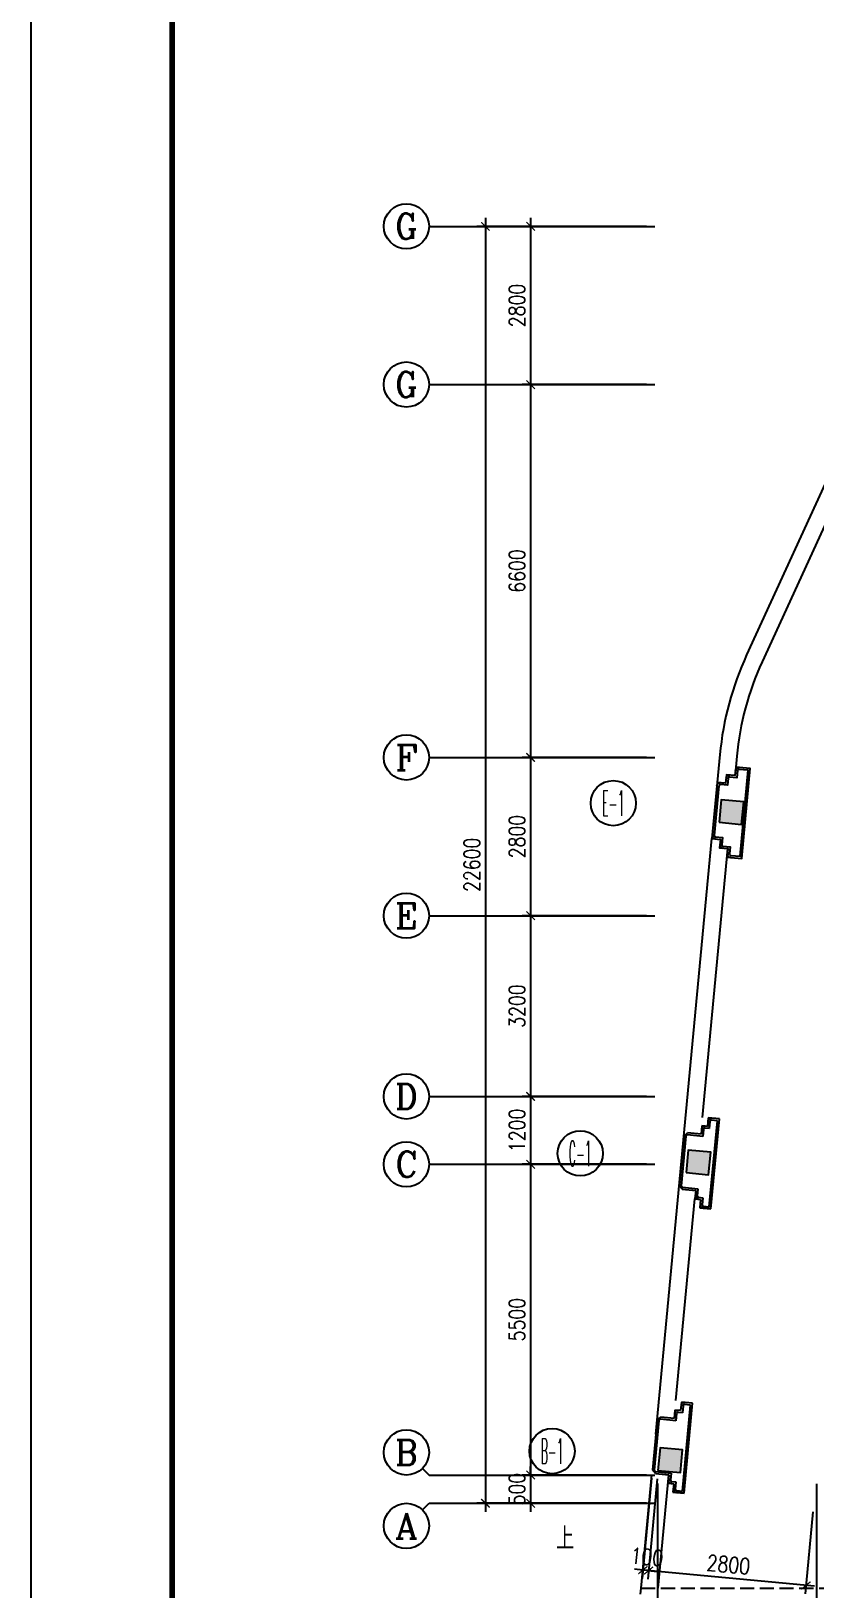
# Model space of a CAD drawing. Extents: x 2942 to 121742, y -69387 to 14613.
# Drawn here: x 2942 to 16822, y -54957 to -27387 of the extents above; entities that cross this region are included whole.
import ezdxf
from ezdxf.enums import TextEntityAlignment as Align

# ---------------------------------------------------------------- set-up
doc = ezdxf.new("R2010")
doc.units = 0
doc.header["$LTSCALE"] = 1000
doc.header["$MEASUREMENT"] = 0
doc.linetypes.add('DASH', pattern=[0.35, 0.25, -0.1])
doc.layers.get('0').update_dxf_attribs({"linetype": 'CONTINUOUS'})
doc.layers.get('DEFPOINTS').update_dxf_attribs({"linetype": 'CONTINUOUS'})
for name, color, linetype in [('AXIS', 7, 'CONTINUOUS'), ('AXIS_TEXT', 7, 'CONTINUOUS'), ('FRAME', 7, 'CONTINUOUS'), ('STAIR', 7, 'CONTINUOUS'), ('WALL', 7, 'CONTINUOUS'), ('文字', 7, 'CONTINUOUS'), ('柱', 252, 'CONTINUOUS')]:
    doc.layers.add(name, color=color, linetype=linetype)
doc.styles.add('COMPLEX', font='COMPLEX.shx', dxfattribs={"width": 0.8})
doc.styles.add('DIM_FONT', font='romanc.shx', dxfattribs={"width": 0.8})
doc.styles.add('HZTXT', font='txt.shx', dxfattribs={"width": 0.5, "bigfont": 'hztxt.shx'})
doc.dimstyles.new('S100', dxfattribs={"dimtxt": 280, "dimasz": 150, "dimexe": 150, "dimexo": 150, "dimgap": 100, "dimtad": 1, "dimdec": 0, "dimzin": 0, "dimdsep": 46, "dimtxsty": 'DIM_FONT', "dimblk": '_DIMX', "dimblk1": 'ARCHTICK', "dimblk2": 'ARCHTICK', "dimsah": 1, "dimcen": 0.09, "dimdle": 150, "dimclrt": 7, "dimadec": 0, "dimazin": 0, "dimtfac": 1, "dimtdec": 0, "dimtix": 1, "dimtmove": 2, "dimatfit": 3, "dimldrblk": 'ARCHTICK', "dimfxl": 0, "dimtolj": 1, "dimtzin": 0, "dimarcsym": 0})

# ---------------------------------------------------------------- blocks, each defined once
blk = doc.blocks.new('_ARCHTICK')
at = {"color": 0, "linetype": 'ByBlock', "const_width": 0.15}
blk.add_lwpolyline([(-0.5, -0.5), (0.5, 0.5)], dxfattribs=at)
blk = doc.blocks.new('*D840')
at = {"color": 0, "linetype": 'ByBlock'}
for p, q in [((10988, -35746), (10988, -58646)), ((13838, -35896), (10838, -35896)), ((13838, -58496), (10838, -58496))]:
    blk.add_line(p, q, dxfattribs=at)
at = {"layer": 'DEFPOINTS', "color": 0, "linetype": 'ByBlock'}
for p in [(13988, -35896), (10988, -58496), (13988, -58496)]:
    blk.add_point(p, dxfattribs=at)
at = {"color": 0, "linetype": 'ByBlock', "xscale": 150, "yscale": 150, "zscale": 150}
for p, rotation in [((10988, -35896), 90), ((10988, -58496), 270)]:
    blk.add_blockref('_ARCHTICK', p, dxfattribs=dict(at, rotation=rotation))
at = {"color": 7, "linetype": 'ByBlock', "insert": (10748, -47196), "char_height": 280, "attachment_point": 5, "rotation": 90, "style": 'DIM_FONT'}
blk.add_mtext('\\A1;22600', dxfattribs=at)
blk = doc.blocks.new('_DIMX')
blk.add_line((-150, 0), (150, 0))
at = {"const_width": 50}
blk.add_lwpolyline([(-70, -70), (70, 70)], dxfattribs=at)
blk = doc.blocks.new('*D841')
at = {"color": 0, "linetype": 'ByBlock'}
for p, q in [((11788, -52346), (11788, -58146)), ((13838, -52496), (11638, -52496)), ((13838, -57996), (11638, -57996))]:
    blk.add_line(p, q, dxfattribs=at)
at = {"layer": 'DEFPOINTS', "color": 0, "linetype": 'ByBlock'}
for p in [(13988, -52496), (11788, -57996), (13988, -57996)]:
    blk.add_point(p, dxfattribs=at)
at = {"color": 0, "linetype": 'ByBlock', "xscale": 150, "yscale": 150, "zscale": 150}
for p, rotation in [((11788, -52496), 90), ((11788, -57996), 270)]:
    blk.add_blockref('_ARCHTICK', p, dxfattribs=dict(at, rotation=rotation))
at = {"color": 7, "linetype": 'ByBlock', "insert": (11548, -55246), "char_height": 280, "attachment_point": 5, "rotation": 90, "style": 'DIM_FONT'}
blk.add_mtext('\\A1;5500', dxfattribs=at)
blk = doc.blocks.new('*D844')
at = {"color": 0, "linetype": 'ByBlock'}
for p, q in [((11788, -57996), (11788, -57846)), ((13838, -57996), (11638, -57996)), ((11788, -57996), (11788, -58496)), ((13838, -58496), (11638, -58496)), ((11788, -58496), (11788, -58646))]:
    blk.add_line(p, q, dxfattribs=at)
at = {"layer": 'DEFPOINTS', "color": 0, "linetype": 'ByBlock'}
for p in [(13988, -57996), (11788, -58496), (13988, -58496)]:
    blk.add_point(p, dxfattribs=at)
at = {"color": 0, "linetype": 'ByBlock', "xscale": 150, "yscale": 150, "zscale": 150}
for p, rotation in [((11788, -57996), 270), ((11788, -58496), 90)]:
    blk.add_blockref('_ARCHTICK', p, dxfattribs=dict(at, rotation=rotation))
at = {"color": 7, "linetype": 'ByBlock', "insert": (11548, -58246), "char_height": 280, "attachment_point": 5, "rotation": 90, "style": 'DIM_FONT'}
blk.add_mtext('\\A1;500', dxfattribs=at)
blk = doc.blocks.new('*D850')
at = {"color": 0, "linetype": 'ByBlock'}
for p, q in [((11788, -38546), (11788, -45446)), ((13838, -38696), (11638, -38696)), ((13838, -45296), (11638, -45296))]:
    blk.add_line(p, q, dxfattribs=at)
at = {"layer": 'DEFPOINTS', "color": 0, "linetype": 'ByBlock'}
for p in [(13988, -38696), (11788, -45296), (13988, -45296)]:
    blk.add_point(p, dxfattribs=at)
at = {"color": 0, "linetype": 'ByBlock', "xscale": 150, "yscale": 150, "zscale": 150}
for p, rotation in [((11788, -38696), 90), ((11788, -45296), 270)]:
    blk.add_blockref('_ARCHTICK', p, dxfattribs=dict(at, rotation=rotation))
at = {"color": 7, "linetype": 'ByBlock', "insert": (11548, -41996), "char_height": 280, "attachment_point": 5, "rotation": 90, "style": 'DIM_FONT'}
blk.add_mtext('\\A1;6600', dxfattribs=at)
blk = doc.blocks.new('*D851')
at = {"color": 0, "linetype": 'ByBlock'}
for p, q in [((11788, -51146), (11788, -52646)), ((13838, -51296), (11638, -51296)), ((13838, -52496), (11638, -52496))]:
    blk.add_line(p, q, dxfattribs=at)
at = {"layer": 'DEFPOINTS', "color": 0, "linetype": 'ByBlock'}
for p in [(13988, -51296), (11788, -52496), (13988, -52496)]:
    blk.add_point(p, dxfattribs=at)
at = {"color": 0, "linetype": 'ByBlock', "xscale": 150, "yscale": 150, "zscale": 150}
for p, rotation in [((11788, -51296), 90), ((11788, -52496), 270)]:
    blk.add_blockref('_ARCHTICK', p, dxfattribs=dict(at, rotation=rotation))
at = {"color": 7, "linetype": 'ByBlock', "insert": (11548, -51896), "char_height": 280, "attachment_point": 5, "rotation": 90, "style": 'DIM_FONT'}
blk.add_mtext('\\A1;1200', dxfattribs=at)
blk = doc.blocks.new('*D852')
at = {"color": 0, "linetype": 'ByBlock'}
for p, q in [((11788, -47946), (11788, -51446)), ((13838, -48096), (11638, -48096)), ((13838, -51296), (11638, -51296))]:
    blk.add_line(p, q, dxfattribs=at)
at = {"layer": 'DEFPOINTS', "color": 0, "linetype": 'ByBlock'}
for p in [(13988, -48096), (11788, -51296), (13988, -51296)]:
    blk.add_point(p, dxfattribs=at)
at = {"color": 0, "linetype": 'ByBlock', "xscale": 150, "yscale": 150, "zscale": 150}
for p, rotation in [((11788, -48096), 90), ((11788, -51296), 270)]:
    blk.add_blockref('_ARCHTICK', p, dxfattribs=dict(at, rotation=rotation))
at = {"color": 7, "linetype": 'ByBlock', "insert": (11548, -49696), "char_height": 280, "attachment_point": 5, "rotation": 90, "style": 'DIM_FONT'}
blk.add_mtext('\\A1;3200', dxfattribs=at)
blk = doc.blocks.new('*D853')
at = {"color": 0, "linetype": 'ByBlock'}
for p, q in [((11788, -45146), (11788, -48246)), ((13838, -45296), (11638, -45296)), ((13838, -48096), (11638, -48096))]:
    blk.add_line(p, q, dxfattribs=at)
at = {"layer": 'DEFPOINTS', "color": 0, "linetype": 'ByBlock'}
for p in [(13988, -45296), (11788, -48096), (13988, -48096)]:
    blk.add_point(p, dxfattribs=at)
at = {"color": 0, "linetype": 'ByBlock', "xscale": 150, "yscale": 150, "zscale": 150}
for p, rotation in [((11788, -45296), 90), ((11788, -48096), 270)]:
    blk.add_blockref('_ARCHTICK', p, dxfattribs=dict(at, rotation=rotation))
at = {"color": 7, "linetype": 'ByBlock', "insert": (11548, -46696), "char_height": 280, "attachment_point": 5, "rotation": 90, "style": 'DIM_FONT'}
blk.add_mtext('\\A1;2800', dxfattribs=at)
blk = doc.blocks.new('_AXISO')
blk.add_circle((0, 0), 0.5)
at = {"layer": 'AXIS_TEXT', "style": 'COMPLEX', "width": 1.041667}
blk.add_attdef('A', text='', height=0.56, dxfattribs=at).set_placement((-0.25, -0.28), (0.25, -0.28), align=Align.FIT)
blk = doc.blocks.new('_AXISO2')
blk.add_line((0.354, 0.146), (0.5, 0))
blk.add_circle((0, 0.5), 0.5)
at = {"layer": 'AXIS_TEXT', "style": 'COMPLEX', "width": 1.041667}
blk.add_attdef('A', text='', height=0.56, dxfattribs=at).set_placement((-0.25, 0.22), (0.25, 0.22), align=Align.FIT)
blk = doc.blocks.new('_AXISO1')
blk.add_line((0.354, -0.146), (0.5, 0))
blk.add_circle((0, -0.5), 0.5)
at = {"layer": 'AXIS_TEXT', "style": 'COMPLEX', "width": 1.041667}
blk.add_attdef('A', text='', height=0.56, dxfattribs=at).set_placement((-0.25, -0.78), (0.25, -0.78), align=Align.FIT)
blk = doc.blocks.new('*D859')
at = {"color": 0, "linetype": 'ByBlock'}
for p, q in [((11788, -35746), (11788, -38846)), ((12288, -35896), (11638, -35896)), ((12288, -38696), (11638, -38696))]:
    blk.add_line(p, q, dxfattribs=at)
at = {"layer": 'DEFPOINTS', "color": 0, "linetype": 'ByBlock'}
for p in [(12438, -35896), (11788, -38696), (12438, -38696)]:
    blk.add_point(p, dxfattribs=at)
at = {"color": 0, "linetype": 'ByBlock', "xscale": 150, "yscale": 150, "zscale": 150}
for p, rotation in [((11788, -35896), 90), ((11788, -38696), 270)]:
    blk.add_blockref('_ARCHTICK', p, dxfattribs=dict(at, rotation=rotation))
at = {"color": 7, "linetype": 'ByBlock', "insert": (11548, -37296), "char_height": 280, "attachment_point": 5, "rotation": 90, "style": 'DIM_FONT'}
blk.add_mtext('\\A1;2800', dxfattribs=at)
blk = doc.blocks.new('*D875')
at = {"color": 0, "linetype": 'ByBlock'}
for p, q in [((14036, -58146), (14036, -62311)), ((16848, -58150), (16848, -62311)), ((16998, -62161), (13886, -62161))]:
    blk.add_line(p, q, dxfattribs=at)
at = {"layer": 'DEFPOINTS', "color": 0, "linetype": 'ByBlock'}
for p in [(14036, -57996), (16848, -58000), (14036, -62161)]:
    blk.add_point(p, dxfattribs=at)
at = {"color": 0, "linetype": 'ByBlock', "xscale": 150, "yscale": 150, "zscale": 150, "rotation": 180}
blk.add_blockref('_ARCHTICK', (14036, -62161), dxfattribs=at)
at = {"color": 0, "linetype": 'ByBlock', "xscale": 150, "yscale": 150, "zscale": 150}
blk.add_blockref('_ARCHTICK', (16848, -62161), dxfattribs=at)
at = {"color": 7, "linetype": 'ByBlock', "insert": (15442, -61921), "char_height": 280, "attachment_point": 5, "style": 'DIM_FONT'}
blk.add_mtext('\\A1;2812', dxfattribs=at)
blk = doc.blocks.new('*D876')
at = {"color": 0, "linetype": 'ByBlock'}
for p, q in [((13999, -58382), (13862, -59838)), ((16787, -58645), (16649, -60101)), ((16813, -59966), (13726, -59674))]:
    blk.add_line(p, q, dxfattribs=at)
at = {"layer": 'DEFPOINTS', "color": 0, "linetype": 'ByBlock'}
for p in [(14013, -58233), (16801, -58496), (13876, -59688)]:
    blk.add_point(p, dxfattribs=at)
at = {"color": 0, "linetype": 'ByBlock', "xscale": 150, "yscale": 150, "zscale": 150}
for p, rotation in [((13876, -59688), 174.6054254804481), ((16663, -59952), 354.6054254804481)]:
    blk.add_blockref('_ARCHTICK', p, dxfattribs=dict(at, rotation=rotation))
at = {"color": 7, "linetype": 'ByBlock', "insert": (15292, -59581), "char_height": 280, "attachment_point": 5, "rotation": 354.6054, "style": 'DIM_FONT'}
blk.add_mtext('\\A1;2800', dxfattribs=at)
blk = doc.blocks.new('*D888')
at = {"color": 0, "linetype": 'ByBlock'}
for p, q in [((13930, -58053), (13762, -59828)), ((14029, -58063), (13862, -59838)), ((13776, -59679), (13627, -59665)), ((13876, -59688), (13776, -59679)), ((13876, -59688), (14025, -59703))]:
    blk.add_line(p, q, dxfattribs=at)
at = {"layer": 'DEFPOINTS', "color": 0, "linetype": 'ByBlock'}
for p in [(13944, -57904), (14043, -57913), (13776, -59679)]:
    blk.add_point(p, dxfattribs=at)
at = {"color": 0, "linetype": 'ByBlock', "xscale": 150, "yscale": 150, "zscale": 150}
for p, rotation in [((13776, -59679), 354.6054254888676), ((13876, -59688), 174.6054254888676)]:
    blk.add_blockref('_ARCHTICK', p, dxfattribs=dict(at, rotation=rotation))
at = {"color": 7, "linetype": 'ByBlock', "insert": (13849, -59445), "char_height": 280, "attachment_point": 5, "rotation": 354.6054, "style": 'DIM_FONT'}
blk.add_mtext('\\A1;100', dxfattribs=at)

msp = doc.modelspace()

# ---------------------------------------------------------------- hatches: boundary and pattern name
at = {"layer": '柱'}
h = msp.add_hatch(color=252, dxfattribs=at)
h.paths.add_polyline_path([(15126.6, -41389.5), (15524.8, -41427.1), (15562.4, -41028.8), (15164.1, -40991.3)])
h.paths.add_polyline_path([(14541.1, -47589.5), (14939.3, -47627.1), (14976.9, -47228.9), (14578.6, -47191.3)])
h.paths.add_polyline_path([(14043.4, -52859.7), (14441.6, -52897.3), (14479.2, -52499), (14081, -52461.5)])

# ---------------------------------------------------------------- linework, layer by layer
at = {"layer": 'AXIS'}
for p, q in [((9988.4, -30842.3), (13988.4, -30842.3)), ((9988.4, -33642.3), (13988.4, -33642.3)), ((9988.4, -40242.3), (13988.4, -40242.3)), ((9988.4, -43042.3), (13988.4, -43042.3)), ((9988.4, -46242.3), (13988.4, -46242.3)), ((9988.4, -47442.3), (13988.4, -47442.3)), ((9988.4, -52942.3), (13988.4, -52942.3)), ((9988.4, -53442.3), (13988.4, -53442.3))]:
    msp.add_line(p, q, dxfattribs=at)
at = {"layer": 'FRAME', "color": 7, "linetype": 'ByBlock'}
msp.add_lwpolyline([(121742.1, -69387), (2942.1, -69387), (2942.1, 14613), (121742.1, 14613)], close=True, dxfattribs=at)
at = {"layer": 'FRAME', "color": 7, "linetype": 'ByBlock', "const_width": 100}
msp.add_lwpolyline([(120742.1, 13612.6), (5442.1, 13612.6), (5442.1, -68387.5), (120742.1, -68387.5)], close=True, dxfattribs=at)
at = {"layer": 'STAIR'}
for p, q in [((14003.6, -52217.2), (14998.8, -41678.7)), ((14834.2, -46612.7), (15283.3, -41856.3)), ((14361, -51623.7), (14697.9, -48056.3)), ((13746.3, -54942.3), (13935.5, -52938.2)), ((14047.6, -54942.3), (14236.8, -52938.2))]:
    msp.add_line(p, q, dxfattribs=at)
for points in [[(17270.5, -34815), (15613.9, -38424.1, 0.0842481), (15139.5, -40192), (15093.2, -40683.2)], [(17480.5, -35076.5), (15886.6, -38549.3, 0.084248), (15438.2, -40220.1), (15420, -40412.7)]]:
    msp.add_lwpolyline(points, format="xyb", dxfattribs=at)
at = {"layer": 'WALL'}
for p, q in [((15419.7, -40412.7), (15435.5, -40431.8)), ((15092.8, -40683.2), (15108.6, -40702.3)), ((15256.2, -40547.9), (15272.1, -40567.1)), ((14998.8, -41678.7), (15017.9, -41662.9)), ((15134, -41842.2), (15153.2, -41826.3)), ((15134.1, -41841.5), (15153.2, -41825.7)), ((15269.2, -42005.6), (15288.4, -41989.8)), ((14820, -46762), (14805.9, -46911.4)), ((14820, -46762), (14835.9, -46781.2)), ((14919.6, -46771.4), (14820, -46762)), ((14849.2, -46825.1), (14837.5, -46949.5)), ((14951.1, -46809.6), (14876.5, -46802.5)), ((14933.7, -46622.1), (14919.6, -46771.4)), ((14933.7, -46622.1), (14949.5, -46641.2)), ((15132.8, -46640.9), (14933.7, -46622.1)), ((14950.9, -48195.7), (15094.7, -46672.4)), ((14962.9, -46685.1), (14951.1, -46809.6)), ((14982.5, -48233.8), (15132.8, -46640.9)), ((15094.7, -46672.4), (14990.1, -46662.6)), ((14501.6, -46942.9), (14419, -47819)), ((14536.5, -46946.2), (14453.8, -47822.3)), ((14501.6, -46942.9), (14567, -46888.8)), ((14837.5, -46949.5), (14563.7, -46923.7)), ((14805.9, -46911.4), (14567, -46888.8)), ((14473.1, -47884.4), (14419, -47819)), ((14473.1, -47884.4), (14712, -47907)), ((14475.6, -47849.5), (14750.1, -47875.4)), ((14712, -47907), (14697.9, -48056.3)), ((14750.1, -47875.4), (14738.4, -47999.8)), ((14697.9, -48056.3), (14717.1, -48040.4)), ((14697.9, -48056.3), (14797.5, -48065.7)), ((14760.9, -48027.1), (14835.6, -48034.1)), ((14797.5, -48065.7), (14783.4, -48215)), ((14783.4, -48215), (14802.5, -48199.2)), ((14783.4, -48215), (14982.5, -48233.8)), ((14835.6, -48034.1), (14823.9, -48158.6)), ((14982.5, -48233.8), (14843.1, -48220.7)), ((14846.4, -48185.8), (14950.9, -48195.7)), ((14344.9, -51793.3), (14330.8, -51942.6)), ((14344.9, -51793.3), (14360.8, -51812.5)), ((14444.5, -51802.7), (14344.9, -51793.3)), ((14458.6, -51653.4), (14444.5, -51802.7)), ((14458.6, -51653.4), (14474.4, -51672.5)), ((14657.7, -51672.1), (14458.6, -51653.4)), ((14475.8, -53226.9), (14619.5, -51703.7)), ((14487.8, -51716.4), (14476, -51840.8)), ((14507.4, -53265.1), (14657.7, -51672.1)), ((14619.5, -51703.7), (14515, -51693.8)), ((14026.5, -51974.2), (13943.9, -52850.3)), ((14061.4, -51977.5), (13978.7, -52853.6)), ((14026.5, -51974.2), (14091.9, -51920.1)), ((14362.4, -51980.8), (14088.6, -51954.9)), ((14330.8, -51942.6), (14091.9, -51920.1)), ((14374.1, -51856.3), (14362.4, -51980.8)), ((14476, -51840.8), (14401.4, -51833.8)), ((13998, -52915.7), (13943.9, -52850.3)), ((13998, -52915.7), (14236.9, -52938.2)), ((14000.5, -52880.7), (14275, -52906.6)), ((14275, -52906.6), (14263.3, -53031.1)), ((14236.9, -52938.2), (14222.8, -53087.6)), ((14222.8, -53087.6), (14241.9, -53071.7)), ((14222.8, -53087.6), (14322.4, -53096.9)), ((14285.8, -53058.3), (14360.5, -53065.4)), ((14322.4, -53096.9), (14308.3, -53246.3)), ((14360.5, -53065.4), (14348.8, -53189.8)), ((14308.3, -53246.3), (14327.4, -53230.4)), ((14308.3, -53246.3), (14507.4, -53265.1)), ((14507.4, -53265.1), (14368, -53251.9)), ((14371.3, -53217.1), (14475.8, -53226.9))]:
    msp.add_line(p, q, dxfattribs=at)
at = {"layer": 'WALL', "linetype": 'DASH'}
for p, q in [((13341.3, -59230.5), (13746.3, -54942.3)), ((13746.3, -54942.3), (31724.5, -54942.3))]:
    msp.add_line(p, q, dxfattribs=at)
at = {"layer": 'WALL'}
msp.add_lwpolyline([(14998.8, -41678.7), (15148.1, -41692.8), (15134, -41842.2), (15283.3, -41856.3), (15269.2, -42005.6), (15528.1, -42030.1), (15678.5, -40437.1), (15419.7, -40412.7), (15405.6, -40562), (15256.2, -40547.9), (15242.1, -40697.3), (15092.8, -40683.2)], close=True, dxfattribs=at)
msp.add_lwpolyline([(15039.3, -41622.3, 0.4054586), (15061.1, -41649.4), (15186.2, -41661.3), (15174.5, -41785.7, 0.4142136), (15197, -41813), (15321.5, -41824.7), (15309.7, -41949.2, 0.4142136), (15332.3, -41976.4), (15496.5, -41991.9), (15640.4, -40468.7), (15476.1, -40453.2, 0.4142136), (15448.9, -40475.7), (15437.1, -40600.2), (15312.7, -40588.4, 0.4142136), (15285.4, -40611), (15273.7, -40735.4), (15149.2, -40723.6, 0.4142136), (15122, -40746.2)], format="xyb", close=True, dxfattribs=at)
for points in [[(15414, -40472.4, -0.4142136), (15479.4, -40418.3)], [(15087.2, -40742.9, -0.4142136), (15152.5, -40688.8)], [(15250.6, -40607.7, -0.4142136), (15316, -40553.6)], [(15004.4, -41619, 0.4142136), (15058.5, -41684.4)], [(15139.7, -41782.4, 0.4142136), (15193.7, -41847.8)], [(15274.9, -41945.9, 0.4142136), (15329, -42011.2)]]:
    msp.add_lwpolyline(points, format="xyb", dxfattribs=at)
for centre, radius, start, end in [((14874.1, -46827.4), 60, 84.61, 174.61), ((14874.1, -46827.4), 25, 84.61, 174.61), ((14987.8, -46687.5), 60, 84.61, 174.61), ((14987.8, -46687.5), 25, 84.61, 174.61), ((14561.4, -46948.6), 25, 84.61, 174.61), ((14478.7, -47824.7), 25, 174.61, 262.89208), ((14763.3, -48002.2), 60, 174.61, 264.61), ((14763.3, -48002.2), 25, 174.61, 264.61), ((14848.8, -48160.9), 60, 174.61, 264.61), ((14848.8, -48160.9), 25, 174.61, 264.61), ((14399, -51858.7), 60, 84.61, 174.61), ((14512.7, -51718.7), 60, 84.61, 174.61), ((14512.7, -51718.7), 25, 84.61, 174.61), ((14086.3, -51979.8), 25, 84.61, 174.61), ((14399, -51858.7), 25, 84.61, 174.61), ((14003.6, -52855.9), 25, 174.61, 262.89208), ((14288.2, -53033.5), 60, 174.61, 264.61), ((14288.2, -53033.5), 25, 174.61, 264.61), ((14373.6, -53192.2), 60, 174.61, 264.61), ((14373.6, -53192.2), 25, 174.61, 264.61)]:
    msp.add_arc(centre, radius, start, end, dxfattribs=at)
at = {"layer": '柱'}
for points in [[(15126.6, -41389.5), (15524.8, -41427.1), (15562.4, -41028.8), (15164.1, -40991.3)], [(14541.1, -47589.5), (14939.3, -47627.1), (14976.9, -47228.9), (14578.6, -47191.3)], [(14043.4, -52859.7), (14441.6, -52897.3), (14479.2, -52499), (14081, -52461.5)]]:
    msp.add_lwpolyline(points, close=True, dxfattribs=at)

# ---------------------------------------------------------------- block references
at = {"layer": 'AXIS', "xscale": 799.9992, "yscale": 799.9992, "zscale": 799.9992}
for name, p, values in [('_AXISO', (9588.4, -30841.3), {'A': 'G'}), ('_AXISO', (9588.4, -33641.3), {'A': 'G'}), ('_AXISO1', (9588.4, -53442.3), {'A': 'A'})]:
    msp.add_blockref(name, p, dxfattribs=at).add_auto_attribs(values)
at = {"layer": 'AXIS'}
ref = msp.add_blockref('_AXISO', (9588.4, -40242.3), dxfattribs=dict(at, xscale=799.9992, yscale=799.9992, zscale=799.9992))
ref.add_attrib('A', 'F', dxfattribs={"layer": 'AXIS_TEXT', "height": 448, "style": 'COMPLEX', "width": 1.171875}).set_placement((9388.4, -40466.3), (9788.4, -40466.3), align=Align.FIT)
ref = msp.add_blockref('_AXISO', (13251.8, -41050.8), dxfattribs=dict(at, xscale=799.9992, yscale=799.9992, zscale=799.9992))
ref.add_attrib('A', 'E-1', dxfattribs={"layer": 'AXIS_TEXT', "height": 448, "style": 'COMPLEX', "width": 0.334821}).set_placement((13051.8, -41274.8), (13451.8, -41274.8), align=Align.FIT)
ref = msp.add_blockref('_AXISO', (9588.4, -43042.3), dxfattribs=dict(at, xscale=799.9992, yscale=799.9992, zscale=799.9992))
ref.add_attrib('A', 'E', dxfattribs={"layer": 'AXIS_TEXT', "height": 448, "style": 'COMPLEX', "width": 1.171875}).set_placement((9388.4, -43266.3), (9788.4, -43266.3), align=Align.FIT)
ref = msp.add_blockref('_AXISO', (9588.4, -46242.3), dxfattribs=dict(at, xscale=799.9992, yscale=799.9992, zscale=799.9992))
ref.add_attrib('A', 'D', dxfattribs={"layer": 'AXIS_TEXT', "height": 448, "style": 'COMPLEX', "width": 1.102941}).set_placement((9388.4, -46466.3), (9788.4, -46466.3), align=Align.FIT)
ref = msp.add_blockref('_AXISO', (12666.5, -47249.4), dxfattribs=dict(at, xscale=799.9992, yscale=799.9992, zscale=799.9992))
ref.add_attrib('A', 'C-1', dxfattribs={"layer": 'AXIS_TEXT', "height": 448, "style": 'COMPLEX', "width": 0.334821}).set_placement((12466.5, -47473.4), (12866.5, -47473.4), align=Align.FIT)
ref = msp.add_blockref('_AXISO', (9588.4, -47442.3), dxfattribs=dict(at, xscale=799.9992, yscale=799.9992, zscale=799.9992))
ref.add_attrib('A', 'C', dxfattribs={"layer": 'AXIS_TEXT', "height": 448, "style": 'COMPLEX', "width": 1.25}).set_placement((9388.4, -47666.3), (9788.4, -47666.3), align=Align.FIT)
ref = msp.add_blockref('_AXISO2', (9588.4, -52942.3), dxfattribs=dict(at, xscale=799.9992, yscale=799.9992, zscale=799.9992))
ref.add_attrib('A', 'B', dxfattribs={"layer": 'AXIS_TEXT', "height": 448, "style": 'COMPLEX', "width": 1.102941}).set_placement((9388.4, -52766.3), (9788.4, -52766.3), align=Align.FIT)
ref = msp.add_blockref('_AXISO', (12168.8, -52519.6), dxfattribs=dict(at, xscale=799.9992, yscale=799.9992, zscale=799.9992))
ref.add_attrib('A', 'B-1', dxfattribs={"layer": 'AXIS_TEXT', "height": 448, "style": 'COMPLEX', "width": 0.328947}).set_placement((11968.8, -52743.6), (12368.8, -52743.6), align=Align.FIT)

# ---------------------------------------------------------------- texts
at = {"layer": '文字', "style": 'HZTXT', "width": 0.8}
msp.add_text('上', height=400, dxfattribs=at).set_placement((12241.5, -54265.3))

# ---------------------------------------------------------------- dimensions: what is measured, and where the dimension line sits
at = {"layer": 'AXIS'}
for p1, p2, distance, picture, middle in [((13988.4, -30842.3), (13988.4, -53442.3), -3000, '*D840', (10748.4, -42142.3)), ((14043.4, -52859.7), (13943.8, -52850.3), 1783, '*D888', (13848.5, -54391.2)), ((16800.8, -53442.3), (14013.2, -53179.1), 1462.2, '*D876', (15292.1, -54527.5))]:
    dim = msp.add_aligned_dim(p1=p1, p2=p2, distance=distance, dimstyle='S100', dxfattribs=at)
    dim.commit()
    dim.dimension.update_dxf_attribs({"geometry": picture, "text_midpoint": middle, "insert": (0, 5053.6)})
for base, p1, p2, picture, middle in [((11788.4, -33642.3), (12438.4, -30842.3), (12438.4, -33642.3), '*D859', (11548.4, -32242.3)), ((11788.4, -40242.3), (13988.4, -33642.3), (13988.4, -40242.3), '*D850', (11548.4, -36942.3)), ((11788.4, -43042.3), (13988.4, -40242.3), (13988.4, -43042.3), '*D853', (11548.4, -41642.3)), ((11788.4, -46242.3), (13988.4, -43042.3), (13988.4, -46242.3), '*D852', (11548.4, -44642.3)), ((11788.4, -47442.3), (13988.4, -46242.3), (13988.4, -47442.3), '*D851', (11548.4, -46842.3)), ((11788.4, -52942.3), (13988.4, -47442.3), (13988.4, -52942.3), '*D841', (11548.4, -50192.3)), ((11788.4, -53442.3), (13988.4, -52942.3), (13988.4, -53442.3), '*D844', (11548.4, -53192.3))]:
    dim = msp.add_linear_dim(base=base, p1=p1, p2=p2, angle=90, dimstyle='S100', dxfattribs=at)
    dim.commit()
    dim.dimension.update_dxf_attribs({"geometry": picture, "text_midpoint": middle, "insert": (0, 5053.6)})
dim = msp.add_linear_dim(base=(14035.6, -57107.9), p1=(16847.6, -52946.8), p2=(14035.6, -52942.3), dimstyle='S100', dxfattribs=at)
dim.commit()
dim.dimension.update_dxf_attribs({"geometry": '*D875', "text_midpoint": (15441.6, -56867.9), "insert": (0, 5053.6)})

doc.saveas('drawing.dxf')
